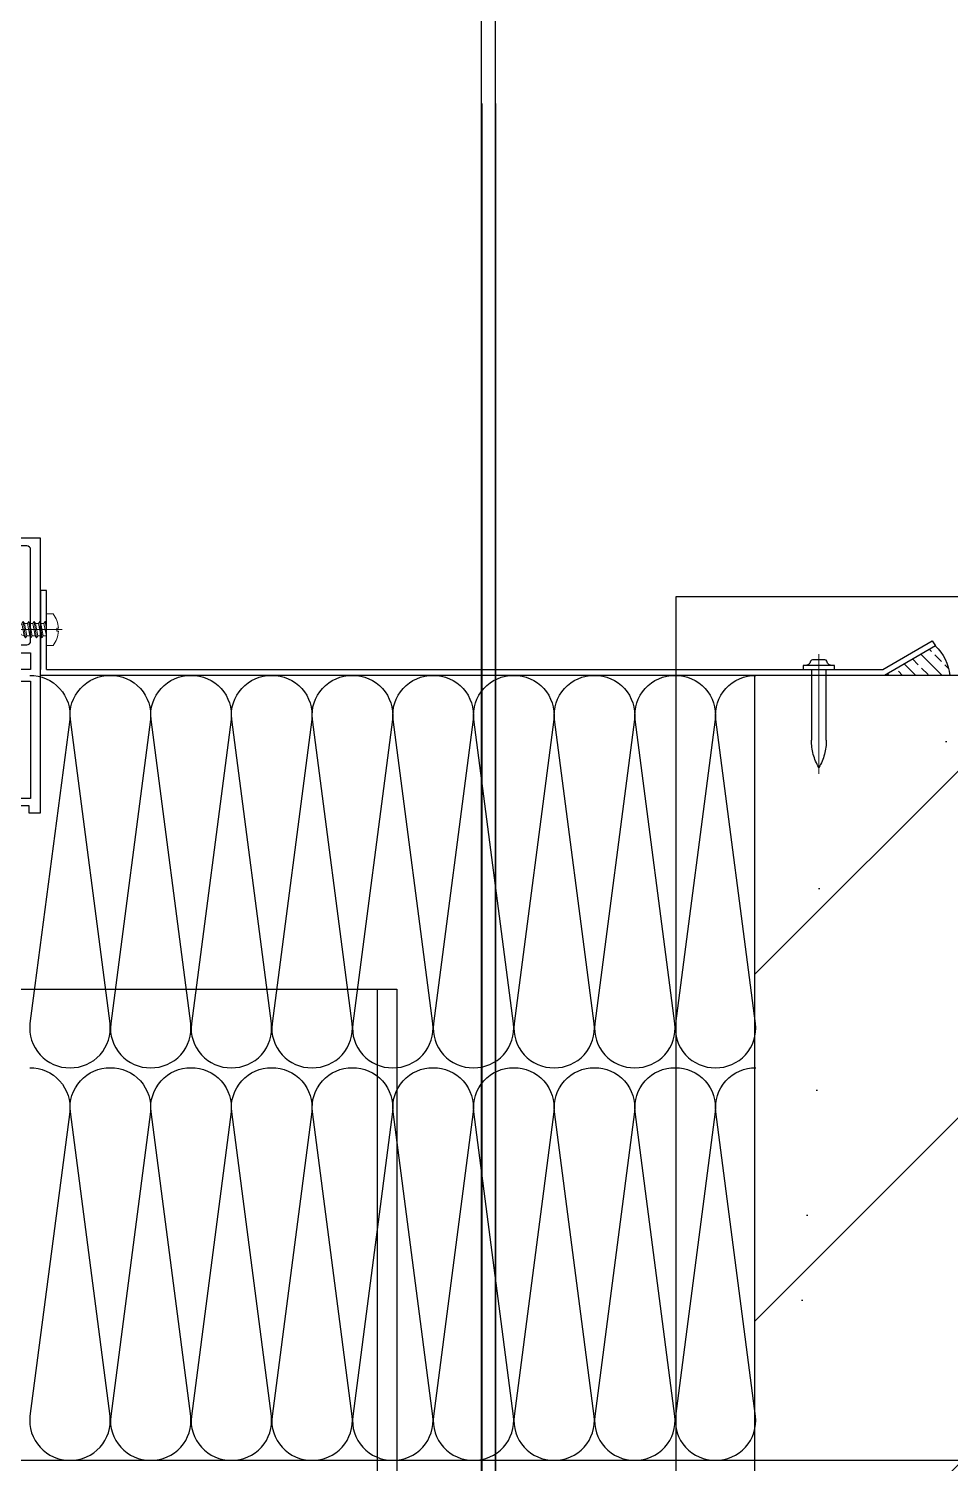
# Model space of a CAD drawing. Extents: x 6843040 to 15500510, y -6507076 to -4940511.
# Drawn here: x 7648042.8 to 7648277.6, y -6174984.7 to -6174619.1 of the extents above; entities that cross this region are included whole.
import ezdxf

# ---------------------------------------------------------------- set-up
doc = ezdxf.new("R2010")
doc.units = 0
doc.header["$LTSCALE"] = 1000
doc.header["$MEASUREMENT"] = 0
for name, pattern in [('CENTER', [50.800000000000004, 31.75, -6.35, 6.35, -6.35]), ('CONTINOUS', [0]), ('DOTE', [2.4200000000000004, 2, -0.2, 0.02, -0.2]), ('HIDDEN', [0.375, 0.25, -0.125])]:
    doc.linetypes.add(name, pattern=pattern)
for name, color, linetype, lineweight in [('002CEN', 1, 'CENTER', 13), ('003DOT', 253, 'HIDDEN', 13), ('009CON', 6, 'CONTINOUS', 15)]:
    doc.layers.add(name, color=color, linetype=linetype, lineweight=lineweight)
for name, color, linetype in [('DOTE', 8, 'DOTE'), ('E_LINE_1', 1, 'Continuous'), ('GC', 3, 'Continuous'), ('LT-dim 1', 3, 'Continuous'), ('LT-dim 10', 253, 'Continuous'), ('LT-dim 5', 3, 'Continuous'), ('LT-dim 50', 253, 'Continuous'), ('LT-dim 8', 253, 'Continuous'), ('LT-Fill-密封胶', 113, 'Continuous'), ('LT-Fill-玻璃1', 14, 'Continuous'), ('LT-中线', 6, 'Continuous'), ('LT-铝板', 31, 'Continuous'), ('PUB_HATCH', 8, 'Continuous'), ('XC', 61, 'Continuous'), ('实体', 7, 'Continuous'), ('批荡层', 213, 'Continuous'), ('紧固件', 40, 'Continuous')]:
    doc.layers.add(name, color=color, linetype=linetype)

# ---------------------------------------------------------------- blocks, each defined once
blk = doc.blocks.new('LT-BLK-20240603163343', base_point=(-3102913.412890759, 295840.9490596681))
at = {"layer": 'LT-Fill-密封胶'}
h = blk.add_hatch(dxfattribs=at)
h.set_pattern_fill('ANSI38', color=8, scale=2, style=0)
h.set_pattern_definition([(45, (-2772054.24012991, 233924.1443912563), (-4.490128060534576, 4.490128060534577), []), (135, (-2772054.24012991, 233924.1443912563), (-13.47038418160373, 4.490128060534578), [15.875, -9.525])])
edge = h.paths.add_edge_path()
edge.add_arc((-3103105.182630866, 295847.9445893168), 53.49325224012031, 349.22577148122093, 370.77422851344784, ccw=False)
edge.add_line((-3103052.632387903, 295837.9445893304), (-3102872.632387904, 295837.9445893395))
edge.add_arc((-3102820.082144962, 295847.944589319), 53.49325221775999, 169.2257714843428, 190.7742285157185, ccw=False)
edge.add_line((-3102872.632387904, 295857.9445892984), (-3103052.632387902, 295857.9445892984))
at = {"layer": 'GC', "color": 8, "linetype": 'HIDDEN', "ltscale": 50}
for p, q in [((-3102878.382199378, 295987.9445893046), (-3103047.382199377, 295987.9445893014)), ((-3103047.382199377, 295987.9445892986), (-3103047.382199377, 295660.9490596829)), ((-3103042.382199377, 295987.9445892986), (-3103042.382199377, 295660.9490596829)), ((-3102883.382199378, 295987.9445892986), (-3102883.382199378, 295660.9490596829)), ((-3102878.382199378, 295987.9445892986), (-3102878.382199378, 295660.9490596829)), ((-3102878.382199378, 295660.9490596867), (-3103049.382199377, 295660.9490596857))]:
    blk.add_line(p, q, dxfattribs=at)
at = {"layer": 'LT-Fill-密封胶', "color": 8}
for points in [[(-3103052.632387901, 295857.9445892934, -0.09430092778769975), (-3103052.632387903, 295837.9445893294, 1.164155667562947e-10)], [(-3102872.632387904, 295857.9445892934, 0.09430092778769975), (-3102872.632387902, 295837.9445893294, -1.164155667562947e-10)]]:
    blk.add_lwpolyline(points, format="xyb", dxfattribs=at)
at = {"layer": 'XC', "ltscale": 0.5}
for p, q in [((-3102872.632387904, 295857.9445892934), (-3103052.632387901, 295857.9445893124)), ((-3102872.632387904, 295837.9445893294), (-3103052.632387901, 295837.9445893124))]:
    blk.add_line(p, q, dxfattribs=at)
blk = doc.blocks.new('*U255')
at = {"layer": '002CEN', "ltscale": 5}
blk.add_line((-4.054319021158257, 1.989519660128281e-13), (10.54217069582398, 1.989519660128281e-13), dxfattribs=at)
at = {"layer": '003DOT', "ltscale": 5}
for p, q in [((-3.552713678800501e-14, 4.000000000000197), (-6.394884621840902e-14, 1.750000000000199)), ((-6.394884621840902e-14, 1.750000000000199), (-1.20792265079217e-13, -2.309999999999803)), ((-1.20792265079217e-13, 1.689951005760705), (0.6198573119681257, -1.549999999999798)), ((-3.552713678800501e-14, 4.405364961712621e-13), (0.2965411612219029, -2.109999999999815)), ((0.1999999999999247, 1.550000000000196), (0.7801426880317806, 1.550000000000182)), ((0.7801426880317806, 1.550000000000182), (1.103458838777946, 2.110000000000113)), ((0.7801426880317806, 1.550000000000182), (1.373225010475686, -1.549999999999798)), ((1.103458838778003, 2.110000000000198), (1.696541161221909, -2.109999999999815)), ((1.103458838777946, 2.110000000000113), (1.426774989524084, 1.550000000000196)), ((1.426774989524084, 1.550000000000182), (2.019857311968131, -1.549999999999798)), ((1.426774989524084, 1.550000000000196), (2.180142688031815, 1.550000000000196)), ((2.180142688031815, 1.550000000000196), (2.503458838777952, 2.110000000000113)), ((2.180142688031786, 1.550000000000182), (2.773225010475691, -1.549999999999798)), ((2.503458838778009, 2.110000000000198), (3.096541161221914, -2.109999999999815)), ((2.503458838777952, 2.110000000000113), (2.82677498952409, 1.550000000000182)), ((2.82677498952409, 1.550000000000182), (3.419857311968137, -1.549999999999798)), ((2.82677498952409, 1.550000000000182), (3.58014268803182, 1.550000000000196)), ((3.58014268803182, 1.550000000000196), (3.903458838777958, 2.110000000000113)), ((3.580142688031792, 1.550000000000182), (4.173225010475697, -1.549999999999798)), ((3.903458838778015, 2.110000000000198), (4.49654116122192, -2.109999999999815)), ((3.903458838777958, 2.110000000000113), (4.226774989524095, 1.550000000000182)), ((4.226774989524095, 1.550000000000182), (4.819857311968143, -1.549999999999798)), ((4.226774989524095, 1.550000000000182), (4.980142688031826, 1.550000000000196)), ((4.980142688031826, 1.550000000000196), (5.303458838777964, 2.110000000000113)), ((4.980142688031798, 1.550000000000182), (5.573225010475703, -1.549999999999798)), ((5.30345883877802, 2.110000000000198), (5.896541161221926, -2.109999999999815)), ((5.303458838777964, 2.110000000000113), (5.626774989524101, 1.550000000000182)), ((5.626774989524101, 1.550000000000182), (6.219857311968152, -1.549999999999798)), ((5.626774989524101, 1.550000000000182), (5.75796897832128, 1.550000000000196)), ((5.75796897832128, 1.550000000000196), (6.472600264496744, 1.253990029170197)), ((6.472600264496744, 1.253990029170197), (6.75501637345911, 1.743149078768994)), ((6.472600264496688, 1.253990029170225), (6.935613691095593, -1.062203588311888)), ((6.75501637345911, 1.743149078768994), (7.218029800058016, -1.551362637910714)), ((6.75501637345911, 1.743149078768994), (7.214966670336278, 0.946491795621327)), ((7.214966670336278, 0.946491795621327), (7.677980096935354, -0.7547053547629332)), ((7.214966670336278, 0.946491795621327), (7.959137419201934, 0.6382461787198395)), ((7.959137419201934, 0.6382461787198395), (8.241553528164356, 1.127405228318665)), ((7.959137419201905, 0.6382461787198537), (8.258597611268666, -0.5142057057746854)), ((8.241553528164356, 1.127405228318665), (8.541013720231117, -1.003364755373511)), ((8.241553528164356, 1.127405228318665), (8.701503825041524, 0.3307479451709128)), ((8.701503825041524, 0.3307479451709412), (9.000964017108512, -0.2067074722256024)), ((8.701503825041524, 0.3307479451709128), (9.499999999999943, 1.4210854715202e-13)), ((9.499999999999943, 1.4210854715202e-13), (9.000964017108512, -0.2067074722256024)), ((-1.20792265079217e-13, -2.309999999999803), (-1.20792265079217e-13, -3.999999999999801)), ((0.2965411612218745, -2.1099999999998), (0.1999999999998678, -2.1099999999998)), ((0.6198573119681257, -1.549999999999798), (0.2965411612218745, -2.1099999999998)), ((1.373225010475686, -1.549999999999798), (0.6198573119681257, -1.549999999999798)), ((1.696541161221909, -2.109999999999786), (1.373225010475686, -1.549999999999798)), ((2.019857311968131, -1.549999999999798), (1.696541161221909, -2.109999999999786)), ((2.77322501047572, -1.549999999999812), (2.019857311968131, -1.549999999999798)), ((3.096541161221914, -2.109999999999786), (2.77322501047572, -1.549999999999812)), ((3.419857311968137, -1.549999999999798), (3.096541161221914, -2.109999999999786)), ((4.173225010475726, -1.549999999999798), (3.419857311968137, -1.549999999999798)), ((4.49654116122192, -2.109999999999786), (4.173225010475726, -1.549999999999798)), ((4.819857311968143, -1.549999999999798), (4.49654116122192, -2.109999999999786)), ((5.573225010475731, -1.549999999999812), (4.819857311968143, -1.549999999999798)), ((5.896541161221926, -2.109999999999786), (5.573225010475731, -1.549999999999812)), ((6.219857311968152, -1.549999999999798), (5.896541161221926, -2.109999999999786)), ((6.935613691095593, -1.062203588311903), (6.185942131896716, -1.372727715457444)), ((6.185942131896716, -1.372727715457444), (6.219857311968152, -1.549999999999798)), ((7.218029800058016, -1.551362637910714), (6.935613691095593, -1.062203588311903)), ((7.677980096935382, -0.754705354762848), (7.218029800058016, -1.551362637910714)), ((8.258597611268666, -0.5142057057746854), (7.677980096935382, -0.754705354762848)), ((8.541013720231117, -1.003364755373511), (8.258597611268666, -0.5142057057746854)), ((9.000964017108512, -0.2067074722256024), (8.541013720231117, -1.003364755373511))]:
    blk.add_line(p, q, dxfattribs=at)
for centre, start, end in [((0.1999999999999318, 1.750000000000192), 179.999999999998, 269.999999999998), ((0.1999999999998749, -2.309999999999796), 90.00000000000203, 180.000000000002)]:
    blk.add_arc(centre, 0.1999999999999957, start, end, dxfattribs=at)
at = {"layer": '009CON'}
for p, q in [((-1.723475382979849, 4.000000000000197), (-3.552713678800501e-14, 4.000000000000197)), ((-2.700000000000053, 0.4000000000002188), (-3.087680633323494, 0.4000000000002188)), ((-2.700000000000053, -0.3999999999998067), (-2.700000000000053, 0.4000000000002188)), ((-3.087680633323494, -0.3999999999998067), (-2.700000000000053, -0.3999999999998067)), ((-1.20792265079217e-13, -3.999999999999801), (-1.723475382979849, -3.999999999999801))]:
    blk.add_line(p, q, dxfattribs=at)
for centre, radius, start, end in [((3.399999999999938, 1.882938249764265e-13), 6.499999999999996, 142.0201275551479, 176.4718766587116), ((3.399999999999942, 2.060573933704291e-13), 6.499999999999999, 183.5281233412879, 217.9798724448521)]:
    blk.add_arc(centre, radius, start, end, dxfattribs=at)
blk = doc.blocks.new('LT-BLK-20230218091845', base_point=(395239.0870920994, 252820.6931667216))
at = {"layer": 'LT-Fill-玻璃1'}
h = blk.add_hatch(dxfattribs=at)
h.set_pattern_fill('ANSI33', color=8, scale=0.75, style=0)
h.set_pattern_definition([(45, (0, 0), (-3.367596045400933, 3.367596045400933), []), (45, (3.3675975, 0), (-3.367596045400933, 3.367596045400933), [2.38125, -1.190625])])
edge = h.paths.add_edge_path()
edge.add_line((395239.0870920995, 252820.6931667213), (395252.0774720158, 252813.1931673797))
edge.add_arc((395244.3931078882, 252821.7790310139), 11.52243491589128, 311.8286027163969, 333.210536880252)
edge.add_arc((395244.3931078868, 252821.7790310151), 11.5224349176311, 333.2105368778266, 354.5924710384851)
edge.add_line((395255.8642632413, 252820.6931667213), (395239.0870920995, 252820.6931667213))
at = {"layer": 'LT-dim 5'}
blk.add_arc((395244.3931078864, 252821.7790310152), 11.52243491803174, 311.8286027185239, 354.5924710385319, dxfattribs=at)
blk = doc.blocks.new('LT-BLK-20240528163730', base_point=(-326528.041295993, 67956.2288645505))
at = {"layer": 'LT-中线'}
for p, q in [((-326529.3292597717, 67957.08914607074), (-326536.8292591135, 67944.09876615429)), ((-326535.3292591935, 67943.66857168314), (-326528.041295993, 67956.2288645505)), ((-326528.041295993, 67956.2288645505), (-326529.3292597717, 67957.08914607074)), ((-326536.8292591936, 67944.0987660157), (-326536.8292591936, 67911.33901212143)), ((-326535.3292591936, 67911.33901212143), (-326535.3292591936, 67943.66857168308))]:
    blk.add_line(p, q, dxfattribs=at)
at = {"layer": 'LT-Fill-玻璃1', "rotation": 90.00000000172149}
blk.add_blockref('LT-BLK-20230218091845', (-326536.8292591136, 67944.00837725072), dxfattribs=at)
blk = doc.blocks.new('sd425')
at = {"layer": '实体', "color": 1, "linetype": 'CENTER', "lineweight": 18}
blk.add_line((-0.04871903290131741, 3.919735350630617), (-0.04871903290131741, -26.61543915394304), dxfattribs=at)
at = {"layer": '紧固件', "color": 40}
blk.add_lwpolyline([(3.999196224301613, 0), (-3.999196224302068, 0), (-3.999196224302068, 0.9847774869713248), (3.999196224301613, 0.9847774869713248)], close=True, dxfattribs=at)
blk.add_lwpolyline([(-3.499196862180725, 0.9847774869713248, 0.3424338655934447), (-2.045032946706215, 2.106657444610164, -0.3502208192078309), (-1.560311641547742, 2.475888729230292), (1.566701022911275, 2.475888729230292, -0.3419987131197174), (2.050224319064, 2.100115896151237, 0.3485554434816476), (3.500794207520812, 0.9847774869713248)], format="xyb", dxfattribs=at)
at = {"layer": '紧固件', "color": 40, "linetype": 'HIDDEN', "ltscale": 2}
blk.add_lwpolyline([(1.86725199659395, 0), (1.86725199659395, -17.99662005964638, -0.1316415762669058), (-0.04392699687832646, -24.99357617320015, -0.1315314132238364), (-1.932731718799914, -17.99662005964615), (-1.932743155576645, 0)], format="xyb", dxfattribs=at)
blk = doc.blocks.new('LT-BLK-20240528163734', base_point=(-326528.041295993, 67956.2288645505))
at = {"rotation": 270}
blk.add_blockref('sd425', (-326535.3292591936, 67927.35857025624), dxfattribs=at)
at = {"layer": 'LT-dim 50'}
blk.add_blockref('LT-BLK-20240528163730', (-326528.041295993, 67956.2288645505), dxfattribs=at)
blk = doc.blocks.new('LT-BLK-20240910160700', base_point=(-5089123.43131763, -205701.589336378))
at = {"layer": 'LT-铝板'}
for points in [[(-5089076.93131763, -205700.089336378), (-5089076.93131763, -205695.839336378), (-5089120.93131763, -205695.839336378), (-5089120.93131763, -205700.089336378), (-5089116.93131763, -205700.089336378), (-5089116.93131763, -205703.089336378), (-5089120.93131763, -205703.089336378), (-5089120.93131763, -205732.9893363779), (-5089117.831317631, -205732.9893363782, -0.9999999999999999), (-5089117.831317631, -205734.789336378), (-5089120.43131763, -205734.789336378), (-5089120.43131763, -205736.589336378), (-5089123.43131763, -205736.589336378), (-5089123.43131763, -205666.589336378), (-5089063.43131763, -205666.589336378), (-5089063.43131763, -205669.839336378), (-5089064.63131763, -205669.839336378), (-5089064.63131763, -205668.789336378), (-5089067.63131763, -205668.789336378), (-5089067.63131763, -205674.3893363781), (-5089064.63131763, -205674.3893363781), (-5089064.63131763, -205673.339336378), (-5089063.43131763, -205673.339336378), (-5089063.43131763, -205687.089336378), (-5089063.43131763, -205687.089336378), (-5089063.43131763, -205690.089336378), (-5089063.43131763, -205690.089336378), (-5089063.43131763, -205692.339336378), (-5089063.93131763, -205692.339336378), (-5089063.93131763, -205695.339336378), (-5089063.43131763, -205695.339336378), (-5089063.43131763, -205698.339336378), (-5089066.43131763, -205698.339336378), (-5089066.43131763, -205696.339336378), (-5089073.43131763, -205696.339336378, 0.414213562373095), (-5089074.43131763, -205697.339336378), (-5089074.43131763, -205705.839336378, 0.414213562373095), (-5089073.43131763, -205706.839336378), (-5089066.43131763, -205706.839336378), (-5089066.43131763, -205704.839336378), (-5089063.43131763, -205704.839336378), (-5089063.43131763, -205707.839336378), (-5089063.93131763, -205707.839336378), (-5089063.93131763, -205710.839336378), (-5089063.43131763, -205710.839336378), (-5089063.43131763, -205729.839336378), (-5089064.63131763, -205729.839336378), (-5089064.63131763, -205728.789336378), (-5089067.63131763, -205728.789336378), (-5089067.63131763, -205734.3893363781), (-5089064.63131763, -205734.3893363781), (-5089064.63131763, -205733.339336378), (-5089063.43131763, -205733.339336378), (-5089063.43131763, -205736.589336378), (-5089069.43131763, -205736.589336378), (-5089069.43131763, -205734.789336378), (-5089072.03131763, -205734.789336378, -0.9999999999999999), (-5089072.03131763, -205732.9893363782), (-5089069.43131763, -205732.9893363779), (-5089069.43131763, -205728.089336378, -0.4142135623730951), (-5089067.93131763, -205726.589336378), (-5089066.43131763, -205726.589336378), (-5089066.43131763, -205710.339336378, 0.414213562373095), (-5089067.43131763, -205709.339336378), (-5089075.93131763, -205709.339336378, -0.4142135623732948), (-5089076.93131763, -205708.339336378), (-5089076.93131763, -205703.089336378), (-5089080.93131763, -205703.089336378), (-5089080.93131763, -205700.089336378)], [(-5089120.93131763, -205692.839336378), (-5089120.93131763, -205669.589336378, -0.414213562373095), (-5089119.93131763, -205668.589336378), (-5089069.63131763, -205668.589336378), (-5089069.63131763, -205675.089336378, 0.4142135623757146), (-5089068.13131763, -205676.589336378), (-5089066.43131763, -205676.589336378), (-5089066.43131763, -205692.339336378, -0.4142135623739082), (-5089067.93131763, -205693.839336378), (-5089119.93131763, -205693.839336378, -0.4142135623728286)]]:
    blk.add_lwpolyline(points, format="xyb", close=True, dxfattribs=at)

msp = doc.modelspace()

# ---------------------------------------------------------------- hatches: boundary and pattern name
at = {"layer": 'PUB_HATCH'}
h = msp.add_hatch(dxfattribs=at)
h.set_pattern_fill('钢筋混凝土', color=256, scale=25, style=0)
h.set_pattern_definition([(45, (100, -4000.000000001863), (-44.19417382415921, 44.19417382415922), []), (49.99999999999999, (100, -4000.000000001863), (179.3150456501884, -15.68803374564878), [18.75, -206.25]), (355, (100, -4000.000000001863), (-34.68783340325, 188.048033425003), [15, -165]), (100.4514, (114.9429200002924, -4001.307335001417), (144.6273454285054, 172.3598855152384), [15.9350475, -175.285528]), (46.18420000000002, (100, -3950.000000001863), (266.8102621564111, -41.37975358225452), [28.12499999999998, -309.3749999999997]), (96.6356, (122.2341862497851, -3953.44832675159), (233.6656763871758, 243.5294677251104), [23.902572, -262.92825]), (351.1842, (100, -3950.000000001863), (233.6654862834068, 243.5296502313311), [22.5, -247.5]), (21, (125, -3962.500000001863), (149.2267630296154, -100.6547226663347), [18.75, -206.25]), (326.0000000000001, (125, -3962.500000001863), (60.82883298039543, 181.2875112617133), [15, -165]), (71.4514, (137.4355582501739, -3970.88790150173), (210.0556571453725, 80.6326241774881), [15.9350475, -175.285528]), (37.50000000000001, (100, -4000.000000001863), (3.039963829322667, 83.22346345782788), [0, -163, 0, -167.5, 0, -165.625]), (7.499999999999999, (100, -4000.000000001863), (65.76738436053715, 98.60292797059006), [0, -95.5, 0, -159.25, 0, -63.125]), (327.5, (44.25, -4000.000000001863), (133.4556090431022, -5.638717933594939), [0, -62.5, 0, -195, 0, -258.75]), (317.5, (19.25, -4000.000000001863), (145.7965423355966, 25.02624558307943), [0, -81.25, 0, -129.5, 0, -183.75])])
h.paths.add_polyline_path([(7649025.883763832, -6175113.889315867), (7649025.883763831, -6174983.889315869), (7648427.694658224, -6174983.889315868), (7648427.694658224, -6174783.889315868), (7648227.694658224, -6174783.889315868), (7648227.694658224, -6175983.889315868), (7648527.694658224, -6175983.889315868), (7648527.694658224, -6175113.889315868)])

# ---------------------------------------------------------------- linework, layer by layer
at = {"layer": 'DOTE', "linetype": 'DOTE', "ltscale": 0.25}
msp.add_lwpolyline([(7646727.694658224, -6174983.889315868), (7649025.883763832, -6174983.889315868)], dxfattribs=at)
at = {"layer": 'E_LINE_1'}
msp.add_lwpolyline([(7648227.694658224, -6174783.889315868), (7648227.694658224, -6175983.889315868), (7648527.694658224, -6175983.889315868), (7648527.694658224, -6175113.889315868), (7649025.883763832, -6175113.889315868), (7649025.883763832, -6174983.889315868), (7648427.694658224, -6174983.889315868), (7648427.694658224, -6174783.889315868), (7648227.694658224, -6174783.889315868)], dxfattribs=at)
at = {"layer": 'GC', "color": 8, "linetype": 'HIDDEN', "ltscale": 20}
for p, q in [((7648158.194675856, -6178763.889315864), (7648158.194675856, -6173692.930331865)), ((7648158.304944896, -6175838.191324677), (7648158.304944896, -6174638.19132472))]:
    msp.add_line(p, q, dxfattribs=at)
at = {"layer": 'LT-dim 1', "extrusion": (0, 1.224646799147353e-16, -1)}
for points, elevation in [([(-7648043.054737858, -6174783.889633668, 0.451718), (-7648053.250622352, -6174795.149593668), (-7648043.136644346, -6174872.629633668, -0.451718), (-7648053.332515684, -6174883.889633668, -0.451718), (-7648063.528400176, -6174872.629633668), (-7648053.414409018, -6174795.149593668, 0.451718), (-7648063.610293512, -6174783.889633668, 0.451718), (-7648073.806178004, -6174795.149593668), (-7648063.6922, -6174872.629633668, -0.451718), (-7648073.888071337, -6174883.889633668, -0.451718), (-7648084.083955831, -6174872.629633668), (-7648073.969964673, -6174795.149593668, 0.451718), (-7648084.165849165, -6174783.889633668, 0.451718), (-7648094.361733657, -6174795.149593668), (-7648084.247755655, -6174872.629633668, -0.451718), (-7648094.443626991, -6174883.889633668, -0.451718), (-7648104.639511486, -6174872.629633668), (-7648094.525520326, -6174795.149593668, 0.451718), (-7648104.721404818, -6174783.889633668, 0.451718), (-7648114.91728931, -6174795.149593668), (-7648104.803311308, -6174872.629633668, -0.451718), (-7648114.999182646, -6174883.889633668, -0.451718), (-7648125.195067138, -6174872.629633668), (-7648115.081075978, -6174795.149593668, 0.451718), (-7648125.276960471, -6174783.889633668, 0.451718), (-7648135.472844965, -6174795.149593668), (-7648125.358866961, -6174872.629633668, -0.451718), (-7648135.554738299, -6174883.889633668, -0.451718), (-7648145.750622791, -6174872.629633668), (-7648135.636631631, -6174795.149593668, 0.451718), (-7648145.832516125, -6174783.889633668, 0.451718), (-7648156.02840062, -6174795.149593668), (-7648145.914422614, -6174872.629633668, -0.451718), (-7648156.110293952, -6174883.889633668, -0.451718), (-7648166.306178444, -6174872.629633668), (-7648156.192187286, -6174795.149593668, 0.451718), (-7648166.38807178, -6174783.889633668, 0.451718), (-7648176.583956272, -6174795.149593668), (-7648166.469978268, -6174872.629633668, -0.451718), (-7648176.665849605, -6174883.889633668, -0.451718), (-7648186.861734099, -6174872.629633668), (-7648176.747742941, -6174795.149593668, 0.451718), (-7648186.943627433, -6174783.889633668, 0.451718), (-7648197.139511925, -6174795.149593668), (-7648187.025533923, -6174872.629633668, -0.451718), (-7648197.221405259, -6174883.889633668, -0.451718), (-7648207.417289753, -6174872.629633668), (-7648197.303298593, -6174795.149593668, 0.451718), (-7648207.499183086, -6174783.889633668, 0.451718), (-7648217.695067578, -6174795.149593668), (-7648207.581089576, -6174872.629633668, -0.451718), (-7648217.776960914, -6174883.889633668, -0.451718), (-7648227.972845406, -6174872.629633668), (-7648217.858854246, -6174795.149593668, 0.451718), (-7648228.054738739, -6174783.889633668)], -7.587627669407909e-10), ([(-7648043.054737858, -6174883.889633668, 0.451718), (-7648053.250622352, -6174895.149593668), (-7648043.136644346, -6174972.629633668, -0.451718), (-7648053.332515684, -6174983.889633668, -0.451718), (-7648063.528400176, -6174972.629633668), (-7648053.414409018, -6174895.149593668, 0.451718), (-7648063.610293512, -6174883.889633668, 0.451718), (-7648073.806178004, -6174895.149593668), (-7648063.6922, -6174972.629633668, -0.451718), (-7648073.888071337, -6174983.889633668, -0.451718), (-7648084.083955831, -6174972.629633668), (-7648073.969964673, -6174895.149593668, 0.451718), (-7648084.165849165, -6174883.889633668, 0.451718), (-7648094.361733657, -6174895.149593668), (-7648084.247755655, -6174972.629633668, -0.451718), (-7648094.443626991, -6174983.889633668, -0.451718), (-7648104.639511486, -6174972.629633668), (-7648094.525520326, -6174895.149593668, 0.451718), (-7648104.721404818, -6174883.889633668, 0.451718), (-7648114.91728931, -6174895.149593668), (-7648104.803311308, -6174972.629633668, -0.451718), (-7648114.999182646, -6174983.889633668, -0.451718), (-7648125.195067138, -6174972.629633668), (-7648115.081075978, -6174895.149593668, 0.451718), (-7648125.276960471, -6174883.889633668, 0.451718), (-7648135.472844965, -6174895.149593668), (-7648125.358866961, -6174972.629633668, -0.451718), (-7648135.554738299, -6174983.889633668, -0.451718), (-7648145.750622791, -6174972.629633668), (-7648135.636631631, -6174895.149593668, 0.451718), (-7648145.832516125, -6174883.889633668, 0.451718), (-7648156.02840062, -6174895.149593668), (-7648145.914422614, -6174972.629633668, -0.451718), (-7648156.110293952, -6174983.889633668, -0.451718), (-7648166.306178444, -6174972.629633668), (-7648156.192187286, -6174895.149593668, 0.451718), (-7648166.38807178, -6174883.889633668, 0.451718), (-7648176.583956272, -6174895.149593668), (-7648166.469978268, -6174972.629633668, -0.451718), (-7648176.665849605, -6174983.889633668, -0.451718), (-7648186.861734099, -6174972.629633668), (-7648176.747742941, -6174895.149593668, 0.451718), (-7648186.943627433, -6174883.889633668, 0.451718), (-7648197.139511925, -6174895.149593668), (-7648187.025533923, -6174972.629633668, -0.451718), (-7648197.221405259, -6174983.889633668, -0.451718), (-7648207.417289753, -6174972.629633668), (-7648197.303298593, -6174895.149593668, 0.451718), (-7648207.499183086, -6174883.889633668, 0.451718), (-7648217.695067578, -6174895.149593668), (-7648207.581089576, -6174972.629633668, -0.451718), (-7648217.776960914, -6174983.889633668, -0.451718), (-7648227.972845406, -6174972.629633668), (-7648217.858854246, -6174895.149593668, 0.451718), (-7648228.054738739, -6174883.889633668)], -7.58762766940791e-10)]:
    msp.add_lwpolyline(points, format="xyb", dxfattribs=dict(at, elevation=elevation))
at = {"layer": 'LT-中线'}
msp.add_line((7648033.084479605, -6174983.889315887), (7648228.054738739, -6174983.889315887), dxfattribs=at)
for points in [[(7648047.30413746, -6174782.389315885), (7648047.30413746, -6174762.262800864), (7648045.80413746, -6174762.262800864), (7648045.80413746, -6174782.389315885)], [(7648228.054738739, -6174783.889315867), (7648045.80413746, -6174783.889315893), (7648045.80413746, -6174782.389315885)], [(7648047.304137462, -6174782.389315886), (7648228.054738739, -6174782.389315927)]]:
    msp.add_lwpolyline(points, dxfattribs=at)
at = {"layer": 'LT-铝板'}
for p, q in [((7648161.694675858, -6178763.889315864), (7648161.694675858, -6173692.930331865)), ((7648161.804944898, -6175838.191324677), (7648161.804944896, -6174638.19132472))]:
    msp.add_line(p, q, dxfattribs=at)
at = {"layer": '批荡层'}
msp.add_lwpolyline([(7649025.883763832, -6174963.889315868), (7648447.694658224, -6174963.889315868), (7648447.694658224, -6174763.889315868), (7648207.694658224, -6174763.889315868), (7648207.694658224, -6176003.889315868), (7648547.694658224, -6176003.889315868), (7648547.694658224, -6175133.889315868), (7649025.883763832, -6175133.889315868)], dxfattribs=at)

# ---------------------------------------------------------------- block references
at = {"rotation": 180}
msp.add_blockref('*U255', (7648047.30413746, -6174772.235038738), dxfattribs=at)
at = {"layer": 'LT-dim 10', "xscale": -1}
msp.add_blockref('LT-BLK-20240603163343', (7648002.585447752, -6175010.884845546), dxfattribs=at)
at = {"layer": 'LT-dim 50', "xscale": -1, "rotation": 270}
msp.add_blockref('LT-BLK-20240528163734', (7648272.944591169, -6174775.101352711), dxfattribs=at)
at = {"layer": 'LT-dim 8', "ltscale": 1000, "xscale": -1}
msp.add_blockref('LT-BLK-20240910160700', (7648045.80413746, -6174783.889633667), dxfattribs=at)

doc.saveas('drawing.dxf')
